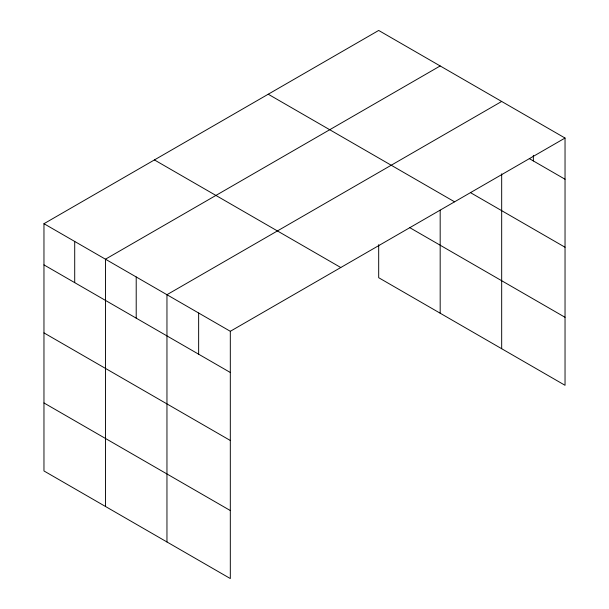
<?xml version="1.0" encoding="UTF-8"?>
<svg xmlns="http://www.w3.org/2000/svg" width="609" height="609" viewBox="0 0 609 609"><rect width="100%" height="100%" fill="white"/><g stroke="black" fill="none" stroke-linecap="round" stroke-linejoin="round"><path stroke-width="0.91" d="M43.962 223.701L230.316 331.296L230.316 578.55L43.962 470.955L43.962 223.701L378.684 30.45L565.038 138.045L565.038 385.299L378.684 277.704L378.684 244.651M440.178 65.955L105.456 259.206L105.456 506.46M501.679 101.459L166.957 294.71L166.957 541.972M230.316 331.296L565.038 138.045M529.297 158.599L565.038 179.236M470.932 192.901L565.038 247.239M268.226 94.22L454.58 201.815M409.431 227.462L565.038 317.297M154.42 159.931L340.774 267.518M43.962 264.892L230.316 372.487M43.962 332.895L230.316 440.49M43.962 402.952L230.316 510.548M533.362 155.333L533.362 160.951M501.679 173.824L501.679 348.721M440.178 210.181L440.178 313.216M198.641 313.003L198.641 354.194M136.21 276.958L136.21 318.157M74.709 241.453L74.709 282.645"/></g></svg>
